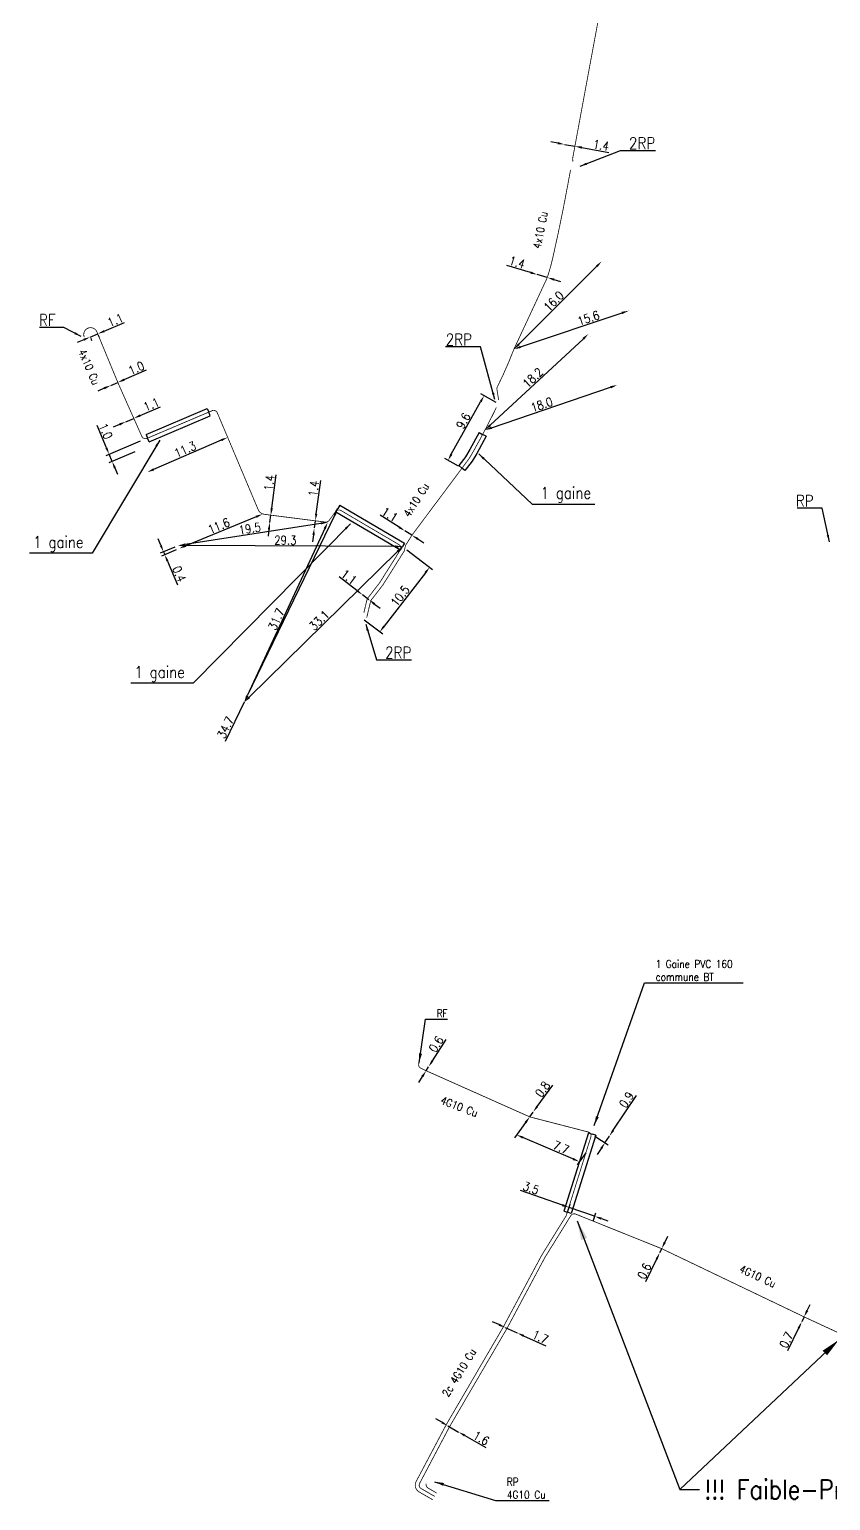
# Model space of a CAD drawing. Header units: millimetres. Extents: x 257011 to 257981, y 142997 to 144000.
# Drawn here: x 257188.7 to 257292, y 143600 to 143789.8 of the extents above; entities that cross this region are included whole.
import ezdxf

# ---------------------------------------------------------------- set-up
doc = ezdxf.new("R2010")
doc.units = ezdxf.units.MM
doc.header["$PDMODE"] = 34
doc.linetypes.add('E_ST_Cu', pattern=[2000, 1000, 1000])
doc.layers.get('DEFPOINTS').update_dxf_attribs({"linetype": 'CONTINUOUS'})
for name, color, linetype in [('E_100', 3, 'CONTINUOUS'), ('E_110', 1, 'CONTINUOUS'), ('E_400', 7, 'CONTINUOUS'), ('E_420', 7, 'CONTINUOUS')]:
    doc.layers.add(name, color=color, linetype=linetype)
doc.styles.get("Standard").update_dxf_attribs({"font": 'romans.shx', "width": 0.85})
doc.dimstyles.get("Standard").update_dxf_attribs({"dimtxt": 1.5, "dimasz": 1.2, "dimexe": 0.625, "dimexo": 0.625, "dimgap": 0.25, "dimtad": 1, "dimdec": 1, "dimzin": 0, "dimdsep": 46, "dimtxsty": 'Standard', "dimcen": -0.5, "dimadec": 0, "dimazin": 0, "dimtfac": 1, "dimtdec": 1, "dimtmove": 0, "dimatfit": 3, "dimfxl": 0, "dimtolj": 1, "dimtzin": 0, "dimarcsym": 0})

# ---------------------------------------------------------------- blocks, each defined once
blk = doc.blocks.new('*D188')
at = {"layer": 'DEFPOINTS', "color": 0, "linetype": 'Continuous', "transparency": 16777216}
for p in [(257257.71, 143774.97), (257257.71, 143774.97), (257259.03, 143774.73)]:
    blk.add_point(p, dxfattribs=at)
at = {"layer": 'E_110', "color": 0, "linetype": 'Continuous', "lineweight": -2, "transparency": 16777216}
for p, q in [((257256.82, 143775.14), (257255.93, 143775.3)), ((257257.71, 143774.97), (257259.03, 143774.73)), ((257257.79, 143775.44), (257257.79, 143775.44)), ((257259.12, 143775.19), (257259.12, 143775.19)), ((257259.92, 143774.57), (257263.4, 143773.93))]:
    blk.add_line(p, q, dxfattribs=at)
at = {"layer": 'E_110', "color": 0, "linetype": 'Continuous', "transparency": 16777216}
for points in [[(257256.85, 143775.28), (257256.79, 143774.99), (257257.71, 143774.97)], [(257259.95, 143774.72), (257259.89, 143774.42), (257259.03, 143774.73)]]:
    blk.add_solid(points, dxfattribs=at)
at = {"layer": 'E_110', "color": 0, "linetype": 'Continuous', "transparency": 16777216, "insert": (257262.41, 143774.87), "char_height": 1.125, "attachment_point": 5, "rotation": 349.5931}
blk.add_mtext('\\A1;1.4', dxfattribs=at)
blk = doc.blocks.new('*D189')
at = {"layer": 'DEFPOINTS', "color": 0, "linetype": 'Continuous', "transparency": 16777216}
for p in [(257254.18, 143758.18), (257254.18, 143758.18), (257255.47, 143757.8)]:
    blk.add_point(p, dxfattribs=at)
at = {"layer": 'E_110', "color": 0, "linetype": 'Continuous', "lineweight": -2, "transparency": 16777216}
for p, q in [((257253.32, 143758.44), (257250.26, 143759.36)), ((257255.47, 143757.8), (257254.18, 143758.18)), ((257256.33, 143757.54), (257257.19, 143757.28))]:
    blk.add_line(p, q, dxfattribs=at)
at = {"layer": 'E_110', "color": 0, "linetype": 'Continuous', "transparency": 16777216}
for points in [[(257253.36, 143758.59), (257253.27, 143758.3), (257254.18, 143758.18)], [(257256.38, 143757.68), (257256.29, 143757.39), (257255.47, 143757.8)]]:
    blk.add_solid(points, dxfattribs=at)
at = {"layer": 'E_110', "color": 0, "linetype": 'Continuous', "transparency": 16777216, "insert": (257251.57, 143759.75), "char_height": 1.125, "attachment_point": 5, "rotation": 343.3086}
blk.add_mtext('\\A1;1.4', dxfattribs=at)
blk = doc.blocks.new('*D190')
at = {"layer": 'DEFPOINTS', "color": 0, "linetype": 'Continuous', "transparency": 16777216}
for p in [(257262.48, 143759.88), (257262.48, 143759.88), (257251.17, 143748.56)]:
    blk.add_point(p, dxfattribs=at)
at = {"layer": 'E_110', "color": 0, "linetype": 'Continuous', "lineweight": -2, "transparency": 16777216}
blk.add_line((257251.81, 143749.2), (257261.85, 143759.25), dxfattribs=at)
at = {"layer": 'E_110', "color": 0, "linetype": 'Continuous', "transparency": 16777216}
for points in [[(257261.74, 143759.35), (257261.95, 143759.14), (257262.48, 143759.88)], [(257251.7, 143749.31), (257251.92, 143749.1), (257251.17, 143748.56)]]:
    blk.add_solid(points, dxfattribs=at)
at = {"layer": 'E_110', "color": 0, "linetype": 'Continuous', "transparency": 16777216, "insert": (257256.3, 143754.75), "char_height": 1.125, "attachment_point": 5, "rotation": 45.0288}
blk.add_mtext('\\A1;16.0', dxfattribs=at)
blk = doc.blocks.new('*D191')
at = {"layer": 'DEFPOINTS', "color": 0, "linetype": 'Continuous', "transparency": 16777216}
for p in [(257265.97, 143753.52), (257265.97, 143753.52), (257251.17, 143748.56)]:
    blk.add_point(p, dxfattribs=at)
at = {"layer": 'E_110', "color": 0, "linetype": 'Continuous', "lineweight": -2, "transparency": 16777216}
blk.add_line((257252.03, 143748.85), (257265.11, 143753.24), dxfattribs=at)
at = {"layer": 'E_110', "color": 0, "linetype": 'Continuous', "transparency": 16777216}
for points in [[(257265.06, 143753.38), (257265.16, 143753.09), (257265.97, 143753.52)], [(257251.98, 143748.99), (257252.07, 143748.71), (257251.17, 143748.56)]]:
    blk.add_solid(points, dxfattribs=at)
at = {"layer": 'E_110', "color": 0, "linetype": 'Continuous', "transparency": 16777216, "insert": (257260.78, 143752.57), "char_height": 1.125, "attachment_point": 5, "rotation": 18.5256}
blk.add_mtext('\\A1;15.6', dxfattribs=at)
blk = doc.blocks.new('*D192')
at = {"layer": 'DEFPOINTS', "color": 0, "linetype": 'Continuous', "transparency": 16777216}
for p in [(257260.77, 143750.53), (257260.77, 143750.53), (257247.44, 143738.13)]:
    blk.add_point(p, dxfattribs=at)
at = {"layer": 'E_110', "color": 0, "linetype": 'Continuous', "lineweight": -2, "transparency": 16777216}
for p, q in [((257248.1, 143738.75), (257260.12, 143749.91)), ((257261.09, 143750.18), (257261.09, 143750.18)), ((257247.76, 143737.79), (257247.76, 143737.79))]:
    blk.add_line(p, q, dxfattribs=at)
at = {"layer": 'E_110', "color": 0, "linetype": 'Continuous', "transparency": 16777216}
for points in [[(257260.01, 143750.02), (257260.22, 143749.8), (257260.77, 143750.53)], [(257248, 143738.86), (257248.21, 143738.64), (257247.44, 143738.13)]]:
    blk.add_solid(points, dxfattribs=at)
at = {"layer": 'E_110', "color": 0, "linetype": 'Continuous', "transparency": 16777216, "insert": (257253.6, 143744.88), "char_height": 1.125, "attachment_point": 5, "rotation": 42.9084}
blk.add_mtext('\\A1;18.2', dxfattribs=at)
blk = doc.blocks.new('*D193')
at = {"layer": 'DEFPOINTS', "color": 0, "linetype": 'Continuous', "transparency": 16777216}
for p in [(257264.48, 143743.93), (257264.48, 143743.93), (257247.44, 143738.13)]:
    blk.add_point(p, dxfattribs=at)
at = {"layer": 'E_110', "color": 0, "linetype": 'Continuous', "lineweight": -2, "transparency": 16777216}
blk.add_line((257248.3, 143738.42), (257263.63, 143743.64), dxfattribs=at)
at = {"layer": 'E_110', "color": 0, "linetype": 'Continuous', "transparency": 16777216}
for points in [[(257263.58, 143743.79), (257263.68, 143743.5), (257264.48, 143743.93)], [(257248.25, 143738.57), (257248.34, 143738.28), (257247.44, 143738.13)]]:
    blk.add_solid(points, dxfattribs=at)
at = {"layer": 'E_110', "color": 0, "linetype": 'Continuous', "transparency": 16777216, "insert": (257254.75, 143741.41), "char_height": 1.125, "attachment_point": 5, "rotation": 18.7936}
blk.add_mtext('\\A1;18.0', dxfattribs=at)
blk = doc.blocks.new('*D194')
at = {"layer": 'DEFPOINTS', "color": 0, "linetype": 'Continuous', "transparency": 16777216}
for p in [(257231.64, 143716.88), (257231.64, 143716.88), (257232.48, 143716.24)]:
    blk.add_point(p, dxfattribs=at)
at = {"layer": 'E_110', "color": 0, "linetype": 'Continuous', "lineweight": -2, "transparency": 16777216}
for p, q in [((257230.93, 143717.43), (257228.66, 143719.18)), ((257232.48, 143716.24), (257231.64, 143716.88)), ((257233.19, 143715.69), (257233.91, 143715.14))]:
    blk.add_line(p, q, dxfattribs=at)
at = {"layer": 'E_110', "color": 0, "linetype": 'Continuous', "transparency": 16777216}
for points in [[(257231.02, 143717.55), (257230.84, 143717.31), (257231.64, 143716.88)], [(257233.29, 143715.81), (257233.1, 143715.57), (257232.48, 143716.24)]]:
    blk.add_solid(points, dxfattribs=at)
at = {"layer": 'E_110', "color": 0, "linetype": 'Continuous', "transparency": 16777216, "insert": (257229.89, 143719.18), "char_height": 1.125, "attachment_point": 5, "rotation": 322.3839}
blk.add_mtext('\\A1;1.1', dxfattribs=at)
blk = doc.blocks.new('*D195')
at = {"layer": 'DEFPOINTS', "color": 0, "linetype": 'Continuous', "transparency": 16777216}
for p in [(257237.12, 143725.12), (257237.12, 143725.12), (257238.02, 143724.56)]:
    blk.add_point(p, dxfattribs=at)
at = {"layer": 'E_110', "color": 0, "linetype": 'Continuous', "lineweight": -2, "transparency": 16777216}
for p, q in [((257236.36, 143725.6), (257233.93, 143727.13)), ((257238.02, 143724.56), (257237.12, 143725.12)), ((257238.78, 143724.08), (257239.54, 143723.6))]:
    blk.add_line(p, q, dxfattribs=at)
at = {"layer": 'E_110', "color": 0, "linetype": 'Continuous', "transparency": 16777216}
for points in [[(257236.44, 143725.73), (257236.28, 143725.48), (257237.12, 143725.12)], [(257238.86, 143724.21), (257238.7, 143723.95), (257238.02, 143724.56)]]:
    blk.add_solid(points, dxfattribs=at)
at = {"layer": 'E_110', "color": 0, "linetype": 'Continuous', "transparency": 16777216, "insert": (257235.16, 143727.24), "char_height": 1.125, "attachment_point": 5, "rotation": 327.7865}
blk.add_mtext('\\A1;1.1', dxfattribs=at)
blk = doc.blocks.new('*D196')
at = {"layer": 'DEFPOINTS', "color": 0, "linetype": 'Continuous', "transparency": 16777216}
for p in [(257237.01, 143722.97), (257231.51, 143713.95), (257233.89, 143712.11)]:
    blk.add_point(p, dxfattribs=at)
at = {"layer": 'E_110', "color": 0, "linetype": 'Continuous', "lineweight": -2, "transparency": 16777216}
for p, q in [((257237.38, 143722.68), (257240.67, 143720.15)), ((257239.75, 143719.72), (257234.44, 143712.83)), ((257231.88, 143713.67), (257234.26, 143711.83))]:
    blk.add_line(p, q, dxfattribs=at)
at = {"layer": 'E_110', "color": 0, "linetype": 'Continuous', "transparency": 16777216}
for points in [[(257239.63, 143719.81), (257239.87, 143719.63), (257240.3, 143720.43)], [(257234.32, 143712.92), (257234.56, 143712.74), (257233.89, 143712.11)]]:
    blk.add_solid(points, dxfattribs=at)
at = {"layer": 'E_110', "color": 0, "linetype": 'Continuous', "transparency": 16777216, "insert": (257236.5, 143716.73), "char_height": 1.125, "attachment_point": 5, "rotation": 52.3839}
blk.add_mtext('\\A1;10.5', dxfattribs=at)
blk = doc.blocks.new('*D197')
at = {"layer": 'DEFPOINTS', "color": 0, "linetype": 'Continuous', "transparency": 16777216}
for p in [(257225.57, 143726.42), (257225.44, 143725.5), (257225.44, 143725.5)]:
    blk.add_point(p, dxfattribs=at)
at = {"layer": 'E_110', "color": 0, "linetype": 'Continuous', "lineweight": -2, "transparency": 16777216}
for p, q in [((257225.69, 143727.32), (257226.26, 143731.61)), ((257225.1, 143726.49), (257225.1, 143726.49)), ((257225.44, 143725.5), (257225.57, 143726.42)), ((257224.98, 143725.56), (257224.98, 143725.56)), ((257225.32, 143724.6), (257225.21, 143723.71))]:
    blk.add_line(p, q, dxfattribs=at)
at = {"layer": 'E_110', "color": 0, "linetype": 'Continuous', "transparency": 16777216}
for points in [[(257225.54, 143727.34), (257225.83, 143727.3), (257225.57, 143726.42)], [(257225.18, 143724.62), (257225.47, 143724.58), (257225.44, 143725.5)]]:
    blk.add_solid(points, dxfattribs=at)
at = {"layer": 'E_110', "color": 0, "linetype": 'Continuous', "transparency": 16777216, "insert": (257225.36, 143730.57), "char_height": 1.125, "attachment_point": 5, "rotation": 82.3995}
blk.add_mtext('\\A1;1.4', dxfattribs=at)
blk = doc.blocks.new('*D198')
at = {"layer": 'DEFPOINTS', "color": 0, "linetype": 'Continuous', "transparency": 16777216}
for p in [(257219.71, 143726.22), (257219.71, 143726.22), (257219.83, 143727.15)]:
    blk.add_point(p, dxfattribs=at)
at = {"layer": 'E_110', "color": 0, "linetype": 'Continuous', "lineweight": -2, "transparency": 16777216}
for p, q in [((257219.95, 143728.04), (257220.52, 143732.34)), ((257219.24, 143726.29), (257219.24, 143726.29)), ((257219.37, 143727.21), (257219.37, 143727.21)), ((257219.71, 143726.22), (257219.83, 143727.15)), ((257219.59, 143725.33), (257219.47, 143724.44))]:
    blk.add_line(p, q, dxfattribs=at)
at = {"layer": 'E_110', "color": 0, "linetype": 'Continuous', "transparency": 16777216}
for points in [[(257219.8, 143728.06), (257220.1, 143728.02), (257219.83, 143727.15)], [(257219.44, 143725.35), (257219.74, 143725.31), (257219.71, 143726.22)]]:
    blk.add_solid(points, dxfattribs=at)
at = {"layer": 'E_110', "color": 0, "linetype": 'Continuous', "transparency": 16777216, "insert": (257219.63, 143731.3), "char_height": 1.125, "attachment_point": 5, "rotation": 82.3995}
blk.add_mtext('\\A1;1.4', dxfattribs=at)
blk = doc.blocks.new('*D199')
at = {"layer": 'DEFPOINTS', "color": 0, "linetype": 'Continuous', "transparency": 16777216}
for p in [(257205.99, 143722.43), (257207.89, 143723.23), (257208.05, 143722.86)]:
    blk.add_point(p, dxfattribs=at)
at = {"layer": 'E_110', "color": 0, "linetype": 'Continuous', "lineweight": -2, "transparency": 16777216}
for p, q in [((257205.64, 143723.26), (257205.3, 143724.09)), ((257207.46, 143723.04), (257205.56, 143722.25)), ((257207.61, 143722.68), (257205.72, 143721.88)), ((257205.99, 143722.43), (257206.15, 143722.06)), ((257206.5, 143721.23), (257207.79, 143718.17))]:
    blk.add_line(p, q, dxfattribs=at)
at = {"layer": 'E_110', "color": 0, "linetype": 'Continuous', "transparency": 16777216}
for points in [[(257205.78, 143723.31), (257205.51, 143723.2), (257205.99, 143722.43)], [(257206.64, 143721.29), (257206.36, 143721.17), (257206.15, 143722.06)]]:
    blk.add_solid(points, dxfattribs=at)
at = {"layer": 'E_110', "color": 0, "linetype": 'Continuous', "transparency": 16777216, "insert": (257208.01, 143719.57), "char_height": 1.125, "attachment_point": 5, "rotation": 292.8499}
blk.add_mtext('\\A1;0.4', dxfattribs=at)
blk = doc.blocks.new('*D200')
at = {"layer": 'DEFPOINTS', "color": 0, "linetype": 'Continuous', "transparency": 16777216}
for p in [(257218.77, 143727.29), (257208.05, 143722.86), (257208.05, 143722.86)]:
    blk.add_point(p, dxfattribs=at)
at = {"layer": 'E_110', "color": 0, "linetype": 'Continuous', "lineweight": -2, "transparency": 16777216}
blk.add_line((257217.93, 143726.94), (257208.88, 143723.2), dxfattribs=at)
at = {"layer": 'E_110', "color": 0, "linetype": 'Continuous', "transparency": 16777216}
for points in [[(257217.88, 143727.08), (257217.99, 143726.8), (257218.77, 143727.29)], [(257208.82, 143723.34), (257208.93, 143723.06), (257208.05, 143722.86)]]:
    blk.add_solid(points, dxfattribs=at)
at = {"layer": 'E_110', "color": 0, "linetype": 'Continuous', "transparency": 16777216, "insert": (257213.12, 143725.77), "char_height": 1.125, "attachment_point": 5, "rotation": 22.4486}
blk.add_mtext('\\A1;11.6', dxfattribs=at)
blk = doc.blocks.new('*D201')
at = {"layer": 'DEFPOINTS', "color": 0, "linetype": 'Continuous', "transparency": 16777216}
for p in [(257214.27, 143737.18), (257203.9, 143732.69), (257203.9, 143732.69)]:
    blk.add_point(p, dxfattribs=at)
at = {"layer": 'E_110', "color": 0, "linetype": 'Continuous', "lineweight": -2, "transparency": 16777216}
blk.add_line((257213.44, 143736.83), (257204.72, 143733.05), dxfattribs=at)
at = {"layer": 'E_110', "color": 0, "linetype": 'Continuous', "transparency": 16777216}
for points in [[(257213.38, 143736.96), (257213.5, 143736.69), (257214.27, 143737.18)], [(257204.66, 143733.19), (257204.78, 143732.91), (257203.9, 143732.69)]]:
    blk.add_solid(points, dxfattribs=at)
at = {"layer": 'E_110', "color": 0, "linetype": 'Continuous', "transparency": 16777216, "insert": (257208.78, 143735.63), "char_height": 1.125, "attachment_point": 5, "rotation": 23.4057}
blk.add_mtext('\\A1;11.3', dxfattribs=at)
blk = doc.blocks.new('*D202')
at = {"layer": 'DEFPOINTS', "color": 0, "linetype": 'Continuous', "transparency": 16777216}
for p in [(257203.4, 143736.86), (257199.37, 143734.08), (257202.72, 143735.49)]:
    blk.add_point(p, dxfattribs=at)
at = {"layer": 'E_110', "color": 0, "linetype": 'Continuous', "lineweight": -2, "transparency": 16777216}
for p, q in [((257198.64, 143735.83), (257197.42, 143738.72)), ((257202.97, 143736.68), (257198.55, 143734.82)), ((257202.29, 143735.3), (257198.94, 143733.89)), ((257199.37, 143734.08), (257198.99, 143735)), ((257199.72, 143733.25), (257200.07, 143732.42))]:
    blk.add_line(p, q, dxfattribs=at)
at = {"layer": 'E_110', "color": 0, "linetype": 'Continuous', "transparency": 16777216}
for points in [[(257198.77, 143735.88), (257198.5, 143735.77), (257198.99, 143735)], [(257199.86, 143733.3), (257199.59, 143733.19), (257199.37, 143734.08)]]:
    blk.add_solid(points, dxfattribs=at)
at = {"layer": 'E_110', "color": 0, "linetype": 'Continuous', "transparency": 16777216, "insert": (257198.54, 143737.98), "char_height": 1.125, "attachment_point": 5, "rotation": 292.8669}
blk.add_mtext('\\A1;1.0', dxfattribs=at)
blk = doc.blocks.new('*D203')
at = {"layer": 'DEFPOINTS', "color": 0, "linetype": 'Continuous', "transparency": 16777216}
for p in [(257202.16, 143739.64), (257201.15, 143739.21), (257201.15, 143739.21)]:
    blk.add_point(p, dxfattribs=at)
at = {"layer": 'E_110', "color": 0, "linetype": 'Continuous', "lineweight": -2, "transparency": 16777216}
for p, q in [((257201.15, 143739.21), (257202.16, 143739.64)), ((257202.98, 143740), (257205.62, 143741.14)), ((257200.32, 143738.85), (257199.5, 143738.49))]:
    blk.add_line(p, q, dxfattribs=at)
at = {"layer": 'E_110', "color": 0, "linetype": 'Continuous', "transparency": 16777216}
for points in [[(257202.92, 143740.14), (257203.04, 143739.86), (257202.16, 143739.64)], [(257200.26, 143738.99), (257200.38, 143738.71), (257201.15, 143739.21)]]:
    blk.add_solid(points, dxfattribs=at)
at = {"layer": 'E_110', "color": 0, "linetype": 'Continuous', "transparency": 16777216, "insert": (257204.42, 143741.44), "char_height": 1.125, "attachment_point": 5, "rotation": 23.4057}
blk.add_mtext('\\A1;1.1', dxfattribs=at)
blk = doc.blocks.new('*D204')
at = {"layer": 'DEFPOINTS', "color": 0, "linetype": 'Continuous', "transparency": 16777216}
for p in [(257199.18, 143743.88), (257199.18, 143743.88), (257200.1, 143744.27)]:
    blk.add_point(p, dxfattribs=at)
at = {"layer": 'E_110', "color": 0, "linetype": 'Continuous', "lineweight": -2, "transparency": 16777216}
for p, q in [((257200.92, 143744.63), (257203.81, 143745.88)), ((257198.35, 143743.52), (257197.53, 143743.16)), ((257199.18, 143743.88), (257200.1, 143744.27))]:
    blk.add_line(p, q, dxfattribs=at)
at = {"layer": 'E_110', "color": 0, "linetype": 'Continuous', "transparency": 16777216}
for points in [[(257198.29, 143743.66), (257198.41, 143743.38), (257199.18, 143743.88)], [(257200.86, 143744.77), (257200.98, 143744.49), (257200.1, 143744.27)]]:
    blk.add_solid(points, dxfattribs=at)
at = {"layer": 'E_110', "color": 0, "linetype": 'Continuous', "transparency": 16777216, "insert": (257202.48, 143746.12), "char_height": 1.125, "attachment_point": 5, "rotation": 23.4057}
blk.add_mtext('\\A1;1.0', dxfattribs=at)
blk = doc.blocks.new('*D205')
at = {"layer": 'DEFPOINTS', "color": 0, "linetype": 'Continuous', "transparency": 16777216}
for p in [(257196.43, 143750.39), (257196.54, 143750.13), (257197.4, 143750.8)]:
    blk.add_point(p, dxfattribs=at)
at = {"layer": 'E_110', "color": 0, "linetype": 'Continuous', "lineweight": -2, "transparency": 16777216}
for p, q in [((257198.34, 143750.88), (257200.98, 143752)), ((257195.71, 143749.78), (257194.88, 143749.43)), ((257196.54, 143750.13), (257197.51, 143750.53)), ((257196.62, 143749.96), (257196.73, 143749.69)), ((257197.58, 143750.36), (257197.69, 143750.1))]:
    blk.add_line(p, q, dxfattribs=at)
at = {"layer": 'E_110', "color": 0, "linetype": 'Continuous', "transparency": 16777216}
for points in [[(257198.28, 143751.02), (257198.4, 143750.75), (257197.51, 143750.53)], [(257195.66, 143749.91), (257195.77, 143749.64), (257196.54, 143750.13)]]:
    blk.add_solid(points, dxfattribs=at)
at = {"layer": 'E_110', "color": 0, "linetype": 'Continuous', "transparency": 16777216, "insert": (257199.78, 143752.31), "char_height": 1.125, "attachment_point": 5, "rotation": 22.8781}
blk.add_mtext('\\A1;1.1', dxfattribs=at)
blk = doc.blocks.new('*D216')
at = {"layer": 'DEFPOINTS', "color": 0, "linetype": 'Continuous', "transparency": 16777216}
for p in [(257227.16, 143726.22), (257207.89, 143723.23), (257207.89, 143723.23)]:
    blk.add_point(p, dxfattribs=at)
at = {"layer": 'E_110', "color": 0, "linetype": 'Continuous', "lineweight": -2, "transparency": 16777216}
blk.add_line((257226.27, 143726.08), (257208.78, 143723.36), dxfattribs=at)
at = {"layer": 'E_110', "color": 0, "linetype": 'Continuous', "transparency": 16777216}
for points in [[(257226.25, 143726.23), (257226.29, 143725.94), (257227.16, 143726.22)], [(257208.76, 143723.51), (257208.8, 143723.22), (257207.89, 143723.23)]]:
    blk.add_solid(points, dxfattribs=at)
at = {"layer": 'E_110', "color": 0, "linetype": 'Continuous', "transparency": 16777216, "insert": (257217.11, 143725.42), "char_height": 1.125, "attachment_point": 5, "rotation": 8.8376}
blk.add_mtext('\\A1;19.5', dxfattribs=at)
blk = doc.blocks.new('*D217')
at = {"layer": 'DEFPOINTS', "color": 0, "linetype": 'Continuous', "transparency": 16777216}
for p in [(257227.16, 143726.22), (257216.4, 143703.03), (257216.4, 143703.03)]:
    blk.add_point(p, dxfattribs=at)
at = {"layer": 'E_110', "color": 0, "linetype": 'Continuous', "lineweight": -2, "transparency": 16777216}
for p, q in [((257226.78, 143725.41), (257216.78, 143703.84)), ((257216.83, 143702.83), (257216.83, 143702.83))]:
    blk.add_line(p, q, dxfattribs=at)
at = {"layer": 'E_110', "color": 0, "linetype": 'Continuous', "transparency": 16777216}
for points in [[(257226.64, 143725.47), (257226.92, 143725.34), (257227.16, 143726.22)], [(257216.64, 143703.91), (257216.92, 143703.78), (257216.4, 143703.03)]]:
    blk.add_solid(points, dxfattribs=at)
at = {"layer": 'E_110', "color": 0, "linetype": 'Continuous', "transparency": 16777216, "insert": (257220.54, 143713.73), "char_height": 1.125, "attachment_point": 5, "rotation": 65.1217}
blk.add_mtext('\\A1;31.7', dxfattribs=at)
blk = doc.blocks.new('*D218')
at = {"layer": 'DEFPOINTS', "color": 0, "linetype": 'Continuous', "transparency": 16777216}
for p in [(257228.47, 143727.99), (257216.4, 143703.03), (257216.4, 143703.03)]:
    blk.add_point(p, dxfattribs=at)
at = {"layer": 'E_110', "color": 0, "linetype": 'Continuous', "lineweight": -2, "transparency": 16777216}
for p, q in [((257228.07, 143727.18), (257216.79, 143703.84)), ((257228.89, 143727.79), (257228.89, 143727.79)), ((257216.4, 143703.03), (257213.95, 143697.96)), ((257216.82, 143702.82), (257216.82, 143702.82))]:
    blk.add_line(p, q, dxfattribs=at)
at = {"layer": 'E_110', "color": 0, "linetype": 'Continuous', "transparency": 16777216}
for points in [[(257227.94, 143727.24), (257228.21, 143727.11), (257228.47, 143727.99)], [(257216.66, 143703.9), (257216.93, 143703.77), (257216.4, 143703.03)]]:
    blk.add_solid(points, dxfattribs=at)
at = {"layer": 'E_110', "color": 0, "linetype": 'Continuous', "transparency": 16777216, "insert": (257213.99, 143699.76), "char_height": 1.125, "attachment_point": 5, "rotation": 64.2084}
blk.add_mtext('\\A1;34.7', dxfattribs=at)
blk = doc.blocks.new('*D219')
at = {"layer": 'DEFPOINTS', "color": 0, "linetype": 'Continuous', "transparency": 16777216}
for p in [(257207.89, 143723.23), (257207.89, 143723.23), (257236.8, 143723.09)]:
    blk.add_point(p, dxfattribs=at)
at = {"layer": 'E_110', "color": 0, "linetype": 'Continuous', "lineweight": -2, "transparency": 16777216}
blk.add_line((257235.9, 143723.1), (257208.79, 143723.22), dxfattribs=at)
at = {"layer": 'E_110', "color": 0, "linetype": 'Continuous', "transparency": 16777216}
for points in [[(257208.79, 143723.37), (257208.79, 143723.07), (257207.89, 143723.23)], [(257235.9, 143723.25), (257235.9, 143722.95), (257236.8, 143723.09)]]:
    blk.add_solid(points, dxfattribs=at)
at = {"layer": 'E_110', "color": 0, "linetype": 'Continuous', "transparency": 16777216, "insert": (257221.7, 143723.91), "char_height": 1.125, "attachment_point": 5, "rotation": 359.7349}
blk.add_mtext('\\A1;29.3', dxfattribs=at)
blk = doc.blocks.new('*D220')
at = {"layer": 'DEFPOINTS', "color": 0, "linetype": 'Continuous', "transparency": 16777216}
for p in [(257236.8, 143723.09), (257216.4, 143703.03), (257216.4, 143703.03)]:
    blk.add_point(p, dxfattribs=at)
at = {"layer": 'E_110', "color": 0, "linetype": 'Continuous', "lineweight": -2, "transparency": 16777216}
blk.add_line((257236.16, 143722.46), (257217.04, 143703.66), dxfattribs=at)
at = {"layer": 'E_110', "color": 0, "linetype": 'Continuous', "transparency": 16777216}
for points in [[(257236.05, 143722.57), (257236.26, 143722.35), (257236.8, 143723.09)], [(257216.94, 143703.76), (257217.15, 143703.55), (257216.4, 143703.03)]]:
    blk.add_solid(points, dxfattribs=at)
at = {"layer": 'E_110', "color": 0, "linetype": 'Continuous', "transparency": 16777216, "insert": (257226.07, 143713.59), "char_height": 1.125, "attachment_point": 5, "rotation": 44.535}
blk.add_mtext('\\A1;33.1', dxfattribs=at)
blk = doc.blocks.new('*D221')
at = {"layer": 'DEFPOINTS', "color": 0, "linetype": 'Continuous', "transparency": 16777216}
for p in [(257247.32, 143742.56), (257249.3, 143741.45), (257244.45, 143733.23)]:
    blk.add_point(p, dxfattribs=at)
at = {"layer": 'E_110', "color": 0, "linetype": 'Continuous', "lineweight": -2, "transparency": 16777216}
for p, q in [((257243.1, 143735), (257246.88, 143741.77)), ((257248.89, 143741.68), (257246.91, 143742.79)), ((257244.04, 143733.45), (257242.26, 143734.45))]:
    blk.add_line(p, q, dxfattribs=at)
at = {"layer": 'E_110', "color": 0, "linetype": 'Continuous', "transparency": 16777216}
for points in [[(257246.75, 143741.85), (257247.01, 143741.7), (257247.32, 143742.56)], [(257242.97, 143735.08), (257243.24, 143734.93), (257242.67, 143734.22)]]:
    blk.add_solid(points, dxfattribs=at)
at = {"layer": 'E_110', "color": 0, "linetype": 'Continuous', "transparency": 16777216, "insert": (257244.65, 143739.32), "char_height": 1.125, "attachment_point": 5, "rotation": 60.8694}
blk.add_mtext('\\A1;9.6', dxfattribs=at)
blk = doc.blocks.new('*D263')
at = {"layer": 'DEFPOINTS', "color": 0, "linetype": 'Continuous', "transparency": 16777216}
for p in [(257240.17, 143656), (257240.17, 143656), (257239.85, 143655.49)]:
    blk.add_point(p, dxfattribs=at)
at = {"layer": 'E_100', "color": 0, "linetype": 'Continuous', "lineweight": -2, "transparency": 16777216}
for p, q in [((257240.66, 143656.76), (257242.42, 143659.52)), ((257239.85, 143655.49), (257240.17, 143656)), ((257239.36, 143654.74), (257238.88, 143653.98))]:
    blk.add_line(p, q, dxfattribs=at)
at = {"layer": 'E_100', "color": 0, "linetype": 'Continuous', "transparency": 16777216}
for points in [[(257240.53, 143656.84), (257240.78, 143656.68), (257240.17, 143656)], [(257239.24, 143654.82), (257239.49, 143654.65), (257239.85, 143655.49)]]:
    blk.add_solid(points, dxfattribs=at)
at = {"layer": 'E_100', "color": 0, "linetype": 'Continuous', "transparency": 16777216, "insert": (257241.15, 143658.92), "char_height": 1.125, "attachment_point": 5, "rotation": 57.3642}
blk.add_mtext('\\A1;0.6', dxfattribs=at)
blk = doc.blocks.new('*D264')
at = {"layer": 'DEFPOINTS', "color": 0, "linetype": 'Continuous', "transparency": 16777216}
for p in [(257253.2, 143649.54), (257253.64, 143650.15), (257253.64, 143650.15)]:
    blk.add_point(p, dxfattribs=at)
at = {"layer": 'E_100', "color": 0, "linetype": 'Continuous', "lineweight": -2, "transparency": 16777216}
for p, q in [((257254.17, 143650.87), (257256.17, 143653.62)), ((257252.67, 143648.81), (257252.14, 143648.08)), ((257253.2, 143649.54), (257253.64, 143650.15))]:
    blk.add_line(p, q, dxfattribs=at)
at = {"layer": 'E_100', "color": 0, "linetype": 'Continuous', "transparency": 16777216}
for points in [[(257254.05, 143650.96), (257254.29, 143650.79), (257253.64, 143650.15)], [(257252.55, 143648.9), (257252.79, 143648.72), (257253.2, 143649.54)]]:
    blk.add_solid(points, dxfattribs=at)
at = {"layer": 'E_100', "color": 0, "linetype": 'Continuous', "transparency": 16777216, "insert": (257254.87, 143653.1), "char_height": 1.125, "attachment_point": 5, "rotation": 53.937}
blk.add_mtext('\\A1;0.8', dxfattribs=at)
blk = doc.blocks.new('*D265')
at = {"layer": 'DEFPOINTS', "color": 0, "linetype": 'Continuous', "transparency": 16777216}
for p in [(257251.51, 143647.22), (257252.14, 143648.08), (257260.45, 143644.91)]:
    blk.add_point(p, dxfattribs=at)
at = {"layer": 'E_100', "color": 0, "linetype": 'Continuous', "lineweight": -2, "transparency": 16777216}
for p, q in [((257252.14, 143648.08), (257251.23, 143646.83)), ((257258.78, 143644.11), (257252.34, 143646.87)), ((257260.45, 143644.91), (257259.33, 143643.37))]:
    blk.add_line(p, q, dxfattribs=at)
at = {"layer": 'E_100', "color": 0, "linetype": 'Continuous', "transparency": 16777216}
for points in [[(257252.4, 143647), (257252.28, 143646.73), (257251.51, 143647.22)], [(257258.84, 143644.25), (257258.73, 143643.97), (257259.61, 143643.76)]]:
    blk.add_solid(points, dxfattribs=at)
at = {"layer": 'E_100', "color": 0, "linetype": 'Continuous', "transparency": 16777216, "insert": (257257.24, 143645.59), "char_height": 1.125, "attachment_point": 5, "rotation": 336.8754}
blk.add_mtext('\\A1;7.7', dxfattribs=at)
blk = doc.blocks.new('*D266')
at = {"layer": 'DEFPOINTS', "color": 0, "linetype": 'Continuous', "transparency": 16777216}
for p in [(257261.21, 143647.33), (257263.48, 143647.06), (257263.48, 143647.06)]:
    blk.add_point(p, dxfattribs=at)
at = {"layer": 'E_100', "color": 0, "linetype": 'Continuous', "lineweight": -2, "transparency": 16777216}
for p, q in [((257263.98, 143647.81), (257266.96, 143652.3)), ((257261.6, 143647.07), (257263.3, 143645.94)), ((257262.91, 143646.2), (257263.48, 143647.06)), ((257262.41, 143645.45), (257261.91, 143644.7))]:
    blk.add_line(p, q, dxfattribs=at)
at = {"layer": 'E_100', "color": 0, "linetype": 'Continuous', "transparency": 16777216}
for points in [[(257263.85, 143647.89), (257264.1, 143647.73), (257263.48, 143647.06)], [(257262.29, 143645.53), (257262.54, 143645.37), (257262.91, 143646.2)]]:
    blk.add_solid(points, dxfattribs=at)
at = {"layer": 'E_100', "color": 0, "linetype": 'Continuous', "transparency": 16777216, "insert": (257265.69, 143651.74), "char_height": 1.125, "attachment_point": 5, "rotation": 56.4291}
blk.add_mtext('\\A1;0.9', dxfattribs=at)
blk = doc.blocks.new('*D267')
at = {"layer": 'DEFPOINTS', "color": 0, "linetype": 'Continuous', "transparency": 16777216}
for p in [(257257.91, 143636.79), (257261.22, 143635.65), (257261.58, 143636.71)]:
    blk.add_point(p, dxfattribs=at)
at = {"layer": 'E_100', "color": 0, "linetype": 'Continuous', "lineweight": -2, "transparency": 16777216}
for p, q in [((257257.43, 143638.14), (257252, 143640.02)), ((257258.06, 143637.24), (257258.43, 143638.29)), ((257261.58, 143636.71), (257258.28, 143637.85)), ((257261.37, 143636.1), (257261.74, 143637.15)), ((257262.44, 143636.41), (257263.29, 143636.12))]:
    blk.add_line(p, q, dxfattribs=at)
at = {"layer": 'E_100', "color": 0, "linetype": 'Continuous', "transparency": 16777216}
for points in [[(257257.47, 143638.29), (257257.38, 143638), (257258.28, 143637.85)], [(257262.48, 143636.56), (257262.39, 143636.27), (257261.58, 143636.71)]]:
    blk.add_solid(points, dxfattribs=at)
at = {"layer": 'E_100', "color": 0, "linetype": 'Continuous', "transparency": 16777216, "insert": (257253.37, 143640.34), "char_height": 1.125, "attachment_point": 5, "rotation": 340.9456}
blk.add_mtext('\\A1;3.5', dxfattribs=at)
blk = doc.blocks.new('*D268')
at = {"layer": 'DEFPOINTS', "color": 0, "linetype": 'Continuous', "transparency": 16777216}
for p in [(257242.65, 143609.69), (257244.04, 143608.89), (257244.04, 143608.89)]:
    blk.add_point(p, dxfattribs=at)
at = {"layer": 'E_100', "color": 0, "linetype": 'Continuous', "lineweight": -2, "transparency": 16777216}
for p, q in [((257241.87, 143610.14), (257241.09, 143610.59)), ((257242.65, 143609.69), (257244.04, 143608.89)), ((257244.82, 143608.44), (257247.54, 143606.88))]:
    blk.add_line(p, q, dxfattribs=at)
at = {"layer": 'E_100', "color": 0, "linetype": 'Continuous', "transparency": 16777216}
for points in [[(257241.95, 143610.27), (257241.8, 143610.01), (257242.65, 143609.69)], [(257244.9, 143608.57), (257244.75, 143608.31), (257244.04, 143608.89)]]:
    blk.add_solid(points, dxfattribs=at)
at = {"layer": 'E_100', "color": 0, "linetype": 'Continuous', "transparency": 16777216, "insert": (257246.95, 143608.09), "char_height": 1.125, "attachment_point": 5, "rotation": 330.1128}
blk.add_mtext('\\A1;1.6', dxfattribs=at)
blk = doc.blocks.new('*D269')
at = {"layer": 'DEFPOINTS', "color": 0, "linetype": 'Continuous', "transparency": 16777216}
for p in [(257250.05, 143622.37), (257251.6, 143621.67), (257251.6, 143621.67)]:
    blk.add_point(p, dxfattribs=at)
at = {"layer": 'E_100', "color": 0, "linetype": 'Continuous', "lineweight": -2, "transparency": 16777216}
for p, q in [((257249.23, 143622.74), (257248.41, 143623.11)), ((257250.05, 143622.37), (257251.6, 143621.67)), ((257252.42, 143621.29), (257255.28, 143620))]:
    blk.add_line(p, q, dxfattribs=at)
at = {"layer": 'E_100', "color": 0, "linetype": 'Continuous', "transparency": 16777216}
for points in [[(257249.29, 143622.87), (257249.17, 143622.6), (257250.05, 143622.37)], [(257252.48, 143621.43), (257252.35, 143621.16), (257251.6, 143621.67)]]:
    blk.add_solid(points, dxfattribs=at)
at = {"layer": 'E_100', "color": 0, "linetype": 'Continuous', "transparency": 16777216, "insert": (257254.57, 143621.14), "char_height": 1.125, "attachment_point": 5, "rotation": 335.644}
blk.add_mtext('\\A1;1.7', dxfattribs=at)
blk = doc.blocks.new('*D270')
at = {"layer": 'DEFPOINTS', "color": 0, "linetype": 'Continuous', "transparency": 16777216}
for p in [(257269.96, 143632), (257269.96, 143632), (257270.22, 143632.54)]:
    blk.add_point(p, dxfattribs=at)
at = {"layer": 'E_100', "color": 0, "linetype": 'Continuous', "lineweight": -2, "transparency": 16777216}
for p, q in [((257270.62, 143633.35), (257271.01, 143634.16)), ((257270.22, 143632.54), (257269.96, 143632)), ((257269.57, 143631.19), (257268.15, 143628.24))]:
    blk.add_line(p, q, dxfattribs=at)
at = {"layer": 'E_100', "color": 0, "linetype": 'Continuous', "transparency": 16777216}
for points in [[(257270.48, 143633.42), (257270.75, 143633.29), (257270.22, 143632.54)], [(257269.44, 143631.26), (257269.71, 143631.13), (257269.96, 143632)]]:
    blk.add_solid(points, dxfattribs=at)
at = {"layer": 'E_100', "color": 0, "linetype": 'Continuous', "transparency": 16777216, "insert": (257267.99, 143629.64), "char_height": 1.125, "attachment_point": 5, "rotation": 64.2396}
blk.add_mtext('\\A1;0.6', dxfattribs=at)
blk = doc.blocks.new('*D271')
at = {"layer": 'DEFPOINTS', "color": 0, "linetype": 'Continuous', "transparency": 16777216}
for p in [(257288.58, 143623.74), (257288.28, 143623.11), (257288.28, 143623.11)]:
    blk.add_point(p, dxfattribs=at)
at = {"layer": 'E_100', "color": 0, "linetype": 'Continuous', "lineweight": -2, "transparency": 16777216}
for p, q in [((257288.58, 143623.74), (257288.28, 143623.11)), ((257288.98, 143624.55), (257289.37, 143625.35)), ((257287.88, 143622.3), (257286.45, 143619.35))]:
    blk.add_line(p, q, dxfattribs=at)
at = {"layer": 'E_100', "color": 0, "linetype": 'Continuous', "transparency": 16777216}
for points in [[(257288.84, 143624.61), (257289.11, 143624.48), (257288.58, 143623.74)], [(257287.75, 143622.36), (257288.02, 143622.23), (257288.28, 143623.11)]]:
    blk.add_solid(points, dxfattribs=at)
at = {"layer": 'E_100', "color": 0, "linetype": 'Continuous', "transparency": 16777216, "insert": (257286.3, 143620.75), "char_height": 1.125, "attachment_point": 5, "rotation": 64.0883}
blk.add_mtext('\\A1;0.7', dxfattribs=at)

msp = doc.modelspace()

# ---------------------------------------------------------------- linework, layer by layer
at = {"layer": 'E_100', "linetype": 'E_ST_Cu', "const_width": 0.1, "flags": 128}
for points in [[(257238.94, 143656.52), (257238.92, 143656.47, 0.40179), (257239.16, 143655.82), (257239.85, 143655.49), (257253.2, 143649.54), (257260.74, 143647.59, -0.429156), (257261.09, 143646.96), (257257.93, 143636.85, -0.062664), (257257.88, 143636.74), (257254.73, 143631.65), (257249.83, 143622.49), (257242.43, 143609.81), (257238.56, 143602.5, 0.403643), (257238.95, 143601.16), (257240.7, 143600.15)], [(257293.08, 143620.79), (257293.18, 143621.14, 0.369235), (257292.91, 143621.73), (257288.58, 143623.74), (257270.22, 143632.54), (257259.12, 143637, 0.364727), (257258.51, 143636.8), (257255.16, 143631.4), (257250.27, 143622.24), (257242.87, 143609.57), (257239.01, 143602.26, 0.403643), (257239.2, 143601.6), (257240.95, 143600.59)], [(257241.2, 143601.02), (257240.1, 143601.66, -0.332502), (257239.86, 143602.21), (257239.85, 143602.17)]]:
    msp.add_lwpolyline(points, format="xyb", dxfattribs=at)
at = {"layer": 'E_110', "linetype": 'E_ST_Cu', "const_width": 0.1, "flags": 128}
for points in [[(257264.12, 143802.24), (257262.01, 143790.85), (257259.03, 143774.73), (257258.78, 143773.36, 0.061327), (257258.75, 143773.13), (257258.77, 143772.77)], [(257231.82, 143714.56), (257232.2, 143716.14, -0.106289), (257232.38, 143716.52), (257233.88, 143718.46), (257236.52, 143722.66, 0.42328), (257236.35, 143723.35), (257228.85, 143727.76, 0.383704), (257228.2, 143727.63), (257227.33, 143726.46, -0.271482), (257226.87, 143726.26), (257225.57, 143726.42), (257219.83, 143727.15), (257219, 143727.26, -0.267419), (257218.2, 143727.86), (257214.27, 143737.18), (257212.92, 143740.36, 0.415022), (257212.27, 143740.63), (257203.85, 143737.05, -0.409294), (257203.2, 143737.31), (257202.16, 143739.64), (257200.1, 143744.27), (257197.4, 143750.8, 1), (257195.78, 143750.11, -1)]]:
    msp.add_lwpolyline(points, format="xyb", dxfattribs=at)
at = {"layer": 'E_110', "linetype": 'E_ST_Cu', "const_width": 0.1}
for points in [[(257258.47, 143771.69), (257258.12, 143769.79, -0.010331), (257256.18, 143760.34, -0.023087), (257255.48, 143757.83, -0.029904), (257255.46, 143757.77), (257251.17, 143748.56, -0.023925), (257249.02, 143743.67, 0.158975), (257248.98, 143743.37), (257249.2, 143742.02)], [(257232.19, 143713.93), (257232.69, 143716.02, -0.106289), (257232.78, 143716.21), (257234.29, 143718.17), (257236.99, 143722.46, 0.081796), (257237.05, 143722.61), (257237.19, 143723.2, -0.081796), (257237.26, 143723.35), (257238.02, 143724.56, -0.026959), (257238.02, 143724.56), (257245.07, 143734.01, 0.008264), (257245.08, 143734.02), (257245.36, 143734.41, 0.013655), (257245.93, 143735.36, 0.013376), (257248.5, 143740.21, 0.001607), (257248.9, 143741.03, -0.001607)]]:
    msp.add_lwpolyline(points, format="xyb", dxfattribs=at)
at = {"layer": 'E_400', "color": 7, "linetype": 'CONTINUOUS'}
for p, q in [((257203.74, 143737.55), (257211.63, 143740.9)), ((257204.13, 143736.63), (257212.02, 143739.98)), ((257211.63, 143740.9), (257211.83, 143740.44)), ((257212.02, 143739.98), (257211.83, 143740.44)), ((257203.74, 143737.55), (257203.94, 143737.09)), ((257246.71, 143737.81), (257245.5, 143735.61)), ((257246.71, 143737.81), (257247.14, 143737.57)), ((257247.58, 143737.33), (257247.14, 143737.57)), ((257204.13, 143736.63), (257203.94, 143737.09)), ((257247.58, 143737.33), (257246.37, 143735.11)), ((257244.68, 143734.33), (257244.05, 143733.54)), ((257244.94, 143734.68), (257244.68, 143734.33)), ((257245.5, 143735.61), (257244.94, 143734.68)), ((257245.78, 143734.13), (257245.48, 143733.72)), ((257246.37, 143735.11), (257245.78, 143734.13)), ((257244.05, 143733.54), (257244.45, 143733.23)), ((257244.84, 143732.92), (257244.45, 143733.23)), ((257245.48, 143733.72), (257244.84, 143732.92)), ((257228.72, 143728.42), (257228.47, 143727.99)), ((257228.72, 143728.42), (257237.05, 143723.52)), ((257228.21, 143727.56), (257228.47, 143727.99)), ((257228.21, 143727.56), (257236.54, 143722.66)), ((257236.54, 143722.66), (257236.8, 143723.09)), ((257237.05, 143723.52), (257236.8, 143723.09)), ((257260.77, 143647.47), (257257.59, 143637.39)), ((257261.73, 143647.16), (257258.54, 143637.09)), ((257260.77, 143647.47), (257261.25, 143647.32)), ((257261.73, 143647.16), (257261.25, 143647.32)), ((257257.59, 143637.39), (257258.06, 143637.24)), ((257258.54, 143637.09), (257258.06, 143637.24))]:
    msp.add_line(p, q, dxfattribs=at)

# ---------------------------------------------------------------- texts
at = {"layer": 'E_100', "linetype": 'E_ST_Cu', "width": 0.85}
for s, rotation, p in [('4G10 Cu', 339.3023, (257241.62, 143651.27)), ('4G10 Cu', 335.129, (257280.13, 143629.57)), ('2c 4G10 Cu', 58.1422, (257242.69, 143613.33))]:
    msp.add_text(s, height=1, rotation=rotation, dxfattribs=at).set_placement(p)
at = {"layer": 'E_100', "linetype": 'Continuous', "char_height": 1}
for s, insert, attachment_point in [('RF', (257242.62, 143662.9), 6), ('RP\\P4G10 Cu', (257250.26, 143601.63), 4)]:
    msp.add_mtext(s, dxfattribs=dict(at, insert=insert, attachment_point=attachment_point))
at = {"layer": 'E_110', "linetype": 'Continuous', "width": 0.85}
for rotation, p in [(78.9755, (257254.61, 143761.46)), (293.3427, (257194.98, 143748.29)), (57.4678, (257237.69, 143726.8))]:
    msp.add_text('4x10 Cu', height=1, rotation=rotation, dxfattribs=at).set_placement(p)
at = {"layer": 'E_110', "linetype": 'Continuous', "char_height": 1.5}
for s, insert, attachment_point in [('\\A1;2RP', (257266, 143774.38), 7), ('\\A1;RF', (257192.07, 143751.56), 9), ('\\A1;2RP', (257245.76, 143749.05), 9), ('RP', (257289.81, 143728.25), 9), ('\\A1;2RP', (257234.56, 143708.67), 7)]:
    msp.add_mtext(s, dxfattribs=dict(at, insert=insert, attachment_point=attachment_point))
at = {"layer": 'E_400'}
for s, insert, char_height, attachment_point in [('\\A1;1 gaine ', (257254.61, 143728.77), 1.5, 7), ('\\A1;1 gaine ', (257195.69, 143722.42), 1.5, 9), ('\\A1;1 gaine ', (257208.74, 143705.66), 1.5, 9), ('1 Gaine PVC 160\\Pcommune BT ', (257269.44, 143668.42), 1, 4)]:
    msp.add_mtext(s, dxfattribs=dict(at, insert=insert, char_height=char_height, attachment_point=attachment_point))
at = {"layer": 'E_420', "insert": (257275.71, 143601.49), "char_height": 2.5, "attachment_point": 4}
msp.add_mtext('!!! Faible-Profondeur !!!', dxfattribs=at)

# ---------------------------------------------------------------- dimensions: what is measured, and where the dimension line sits
at = {"layer": 'E_100', "linetype": 'Continuous'}
for base, p1, p2, angle, override, picture, middle in [((257240.17, 143656), (257239.85, 143655.49), (257240.17, 143656), 237.3642, {"dimscale": 0.75, "dimlfac": 1, "dimlunit": 2, "dimatfit": 0}, '*D263', (257241.78, 143658.52)), ((257253.64, 143650.15), (257253.2, 143649.54), (257253.64, 143650.15), 233.937, {"dimscale": 0.75, "dimatfit": 0}, '*D264', (257255.47, 143652.66)), ((257261.58, 143636.71), (257257.91, 143636.79), (257261.22, 143635.65), 160.9456, {"dimscale": 0.75, "dimatfit": 0}, '*D267', (257253.13, 143639.63)), ((257269.96, 143632), (257270.22, 143632.54), (257269.96, 143632), 64.2396, {"dimscale": 0.75, "dimlfac": 1, "dimlunit": 2, "dimatfit": 0}, '*D270', (257268.66, 143629.31)), ((257288.28, 143623.11), (257288.58, 143623.74), (257288.28, 143623.11), 64.0883, {"dimscale": 0.75, "dimlfac": 1, "dimlunit": 2, "dimatfit": 0}, '*D271', (257286.97, 143620.42)), ((257251.6, 143621.67), (257250.05, 143622.37), (257251.6, 143621.67), 155.644, {"dimscale": 0.75, "dimlfac": 1, "dimlunit": 2, "dimatfit": 0}, '*D269', (257254.26, 143620.46)), ((257244.04, 143608.89), (257242.65, 143609.69), (257244.04, 143608.89), 150.1128, {"dimscale": 0.75, "dimlfac": 1, "dimlunit": 2, "dimatfit": 0}, '*D268', (257246.57, 143607.44))]:
    dim = msp.add_linear_dim(base=base, p1=p1, p2=p2, angle=angle, dimstyle='Standard', override=override, dxfattribs=at)
    dim.commit()
    dim.dimension.update_dxf_attribs({"geometry": picture, "text_midpoint": middle, "dimtype": 160})
for base, p1, p2, angle, text, override, picture, middle in [((257263.48, 143647.06), (257261.21, 143647.33), (257263.48, 143647.06), 236.4291, '0.9', {"dimscale": 0.75, "dimatfit": 0}, '*D266', (257266.31, 143651.33)), ((257251.51, 143647.22), (257260.45, 143644.91), (257252.14, 143648.08), 336.8754, '7.7', {"dimscale": 0.75, "dimexo": 0, "dimatfit": 0}, '*D265', (257256.94, 143644.9))]:
    dim = msp.add_linear_dim(base=base, p1=p1, p2=p2, angle=angle, text=text, dimstyle='Standard', override=override, dxfattribs=at)
    dim.commit()
    dim.dimension.update_dxf_attribs({"geometry": picture, "text_midpoint": middle, "dimtype": 160})
at = {"layer": 'E_110', "linetype": 'Continuous'}
for base, p1, p2, angle, picture, middle in [((257257.705, 143774.9742), (257259.0328, 143774.7304), (257257.705, 143774.9742), 349.5931, '*D188', (257262.2758, 143774.1348)), ((257254.17738, 143758.18444), (257255.4705, 143757.7967), (257254.17738, 143758.18444), 343.30863, '*D189', (257251.35766, 143759.02994)), ((257262.48, 143759.88), (257251.17, 143748.56), (257262.48, 143759.88), 225.0288, '*D190', (257256.83, 143754.22)), ((257265.97, 143753.52), (257251.17, 143748.56), (257265.97, 143753.52), 198.5256, '*D191', (257261.01, 143751.86)), ((257260.77, 143750.53), (257247.44, 143738.13), (257260.77, 143750.53), 222.9084, '*D192', (257254.11, 143744.33)), ((257199.18, 143743.88), (257200.1, 143744.27), (257199.18, 143743.88), 23.4057, '*D204', (257202.78, 143745.43)), ((257264.48, 143743.93), (257247.44, 143738.13), (257264.48, 143743.93), 198.7936, '*D193', (257254.99, 143740.7)), ((257201.15, 143739.21), (257202.16, 143739.64), (257201.15, 143739.21), 23.4057, '*D203', (257204.71, 143740.75)), ((257199.37, 143734.08), (257203.4, 143736.86), (257202.72, 143735.49), 112.8669, '*D202', (257197.85, 143737.69)), ((257203.9, 143732.69), (257214.27, 143737.18), (257203.9, 143732.69), 23.4057, '*D201', (257209.08, 143734.94)), ((257237.12, 143725.12), (257238.02, 143724.56), (257237.12, 143725.12), 327.7865, '*D195', (257234.76, 143726.61)), ((257207.89, 143723.23), (257227.16, 143726.22), (257207.89, 143723.23), 8.8376, '*D216', (257217.22, 143724.68)), ((257208.05, 143722.86), (257218.77, 143727.29), (257208.05, 143722.86), 22.4486, '*D200', (257213.41, 143725.07)), ((257205.99, 143722.43), (257208.05, 143722.86), (257207.89, 143723.23), 292.8499, '*D199', (257207.32, 143719.28)), ((257233.89, 143712.11), (257237.01, 143722.97), (257231.51, 143713.95), 52.3839, '*D196', (257237.1, 143716.27)), ((257231.64, 143716.88), (257232.48, 143716.24), (257231.64, 143716.88), 322.3839, '*D194', (257229.44, 143718.58))]:
    dim = msp.add_linear_dim(base=base, p1=p1, p2=p2, angle=angle, dimstyle='Standard', override={"dimscale": 0.75}, dxfattribs=at)
    dim.commit()
    dim.dimension.update_dxf_attribs({"geometry": picture, "text_midpoint": middle, "dimtype": 160})
for base, p1, p2, angle, text, picture, middle in [((257196.54, 143750.13), (257197.4, 143750.8), (257196.43, 143750.39), 22.8781, '1.1', '*D205', (257200.08, 143751.62)), ((257247.32, 143742.56), (257244.45, 143733.23), (257249.3, 143741.45), 240.8694, '9.6', '*D221', (257245.31, 143738.96)), ((257219.71, 143726.22), (257219.83, 143727.15), (257219.71, 143726.22), 82.3995, '1.4', '*D198', (257220.37, 143731.2)), ((257225.44, 143725.5), (257225.57, 143726.42), (257225.44, 143725.5), 82.3995, '1.4', '*D197', (257226.11, 143730.48)), ((257216.4, 143703.03), (257228.47, 143727.99), (257216.4, 143703.03), 64.2084, '34.7', '*D218', (257214.67, 143699.44)), ((257216.4, 143703.03), (257227.16, 143726.22), (257216.4, 143703.03), 65.1217, '31.7', '*D217', (257221.22, 143713.42)), ((257207.89, 143723.23), (257236.8, 143723.09), (257207.89, 143723.23), 359.7349, '29.3', '*D219', (257221.7, 143723.16)), ((257216.4, 143703.03), (257236.8, 143723.09), (257216.4, 143703.03), 44.535, '33.1', '*D220', (257226.6, 143713.06))]:
    dim = msp.add_linear_dim(base=base, p1=p1, p2=p2, angle=angle, text=text, dimstyle='Standard', override={"dimscale": 0.75}, dxfattribs=at)
    dim.commit()
    dim.dimension.update_dxf_attribs({"geometry": picture, "text_midpoint": middle, "dimtype": 160})

# ---------------------------------------------------------------- leaders
at = {"layer": 'E_100', "linetype": 'Continuous', "annotation_type": 0, "has_hookline": 1, "hookline_direction": 0}
for points, text_width in [([(257238.94, 143656.52), (257239.79, 143662.15), (257240.99, 143662.15)], 1.38), ([(257240.95, 143602.48), (257248.81, 143600.04), (257250.01, 143600.04)], 5.46)]:
    msp.add_leader(points, dimstyle='Standard', dxfattribs=dict(at, text_width=text_width))
at = {"layer": 'E_110', "linetype": 'Continuous', "annotation_type": 0, "has_hookline": 1}
for points, hookline_direction, text_width in [([(257259.71, 143772.16), (257264.92, 143774.19), (257265.82, 143774.19)], 0, 3.4), ([(257195.37, 143750.2), (257193.16, 143751.37), (257192.26, 143751.37)], 1, 2.06), ([(257248.71, 143742.05), (257246.85, 143748.87), (257245.95, 143748.87)], 1, 3.4), ([(257291.84, 143723.69), (257290.9, 143728.07), (257290, 143728.07)], 1, 2.12), ([(257232.06, 143713.09), (257233.47, 143708.49), (257234.37, 143708.49)], 0, 3.4)]:
    msp.add_leader(points, dimstyle='Standard', override={"dimscale": 0.75}, dxfattribs=dict(at, hookline_direction=hookline_direction, text_width=text_width))
at = {"layer": 'E_400', "annotation_type": 0, "has_hookline": 1, "text_width": 6.98}
for points, hookline_direction in [([(257205.52, 143736.83), (257196.78, 143722.23), (257195.88, 143722.23)], 1), ([(257246.64, 143735.04), (257253.52, 143728.58), (257254.42, 143728.58)], 0), ([(257230.1, 143726.04), (257209.83, 143705.47), (257208.93, 143705.47)], 1)]:
    msp.add_leader(points, dimstyle='Standard', override={"dimscale": 0.75}, dxfattribs=dict(at, hookline_direction=hookline_direction))
at = {"layer": 'E_400', "annotation_type": 0, "has_hookline": 1, "hookline_direction": 0, "text_width": 11.29}
msp.add_leader([(257261.53, 143648.44), (257267.99, 143666.83), (257269.19, 143666.83)], dimstyle='Standard', dxfattribs=at)
at = {"layer": 'E_420', "annotation_type": 0, "has_hookline": 1, "hookline_direction": 0, "text_width": 38.65}
msp.add_leader([(257259.33, 143636.14), (257272.58, 143601.49), (257275.08, 143601.49)], dimstyle='Standard', override={"dimasz": 2.5, "dimgap": -0.63, "dimtad": 0}, dxfattribs=at)
at = {"layer": 'E_420'}
msp.add_leader([(257293.08, 143620.79), (257272.58, 143601.49)], dimstyle='Standard', override={"dimasz": 2.5, "dimgap": -0.63, "dimtad": 0}, dxfattribs=at)

doc.saveas('drawing.dxf')
